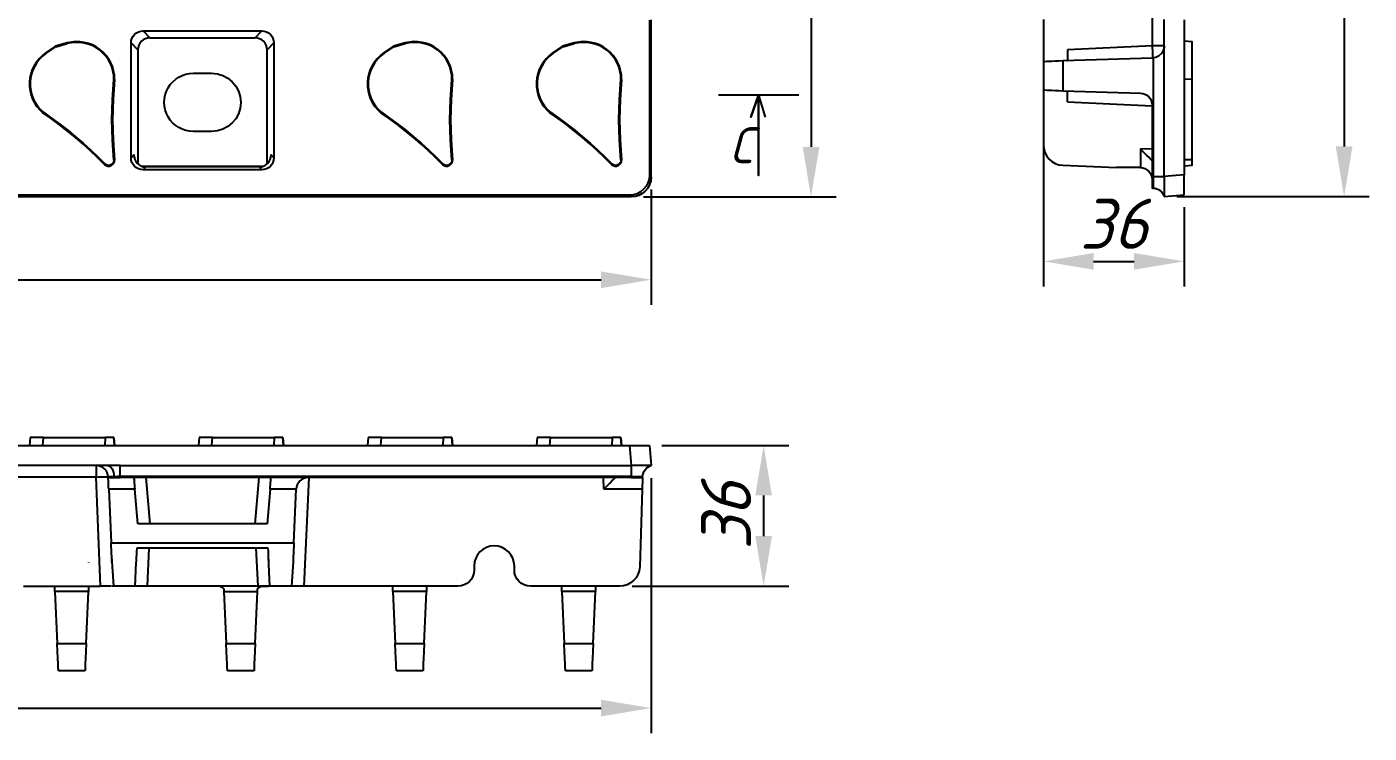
# Model space of a CAD drawing. Header units: millimetres. Extents: x 29006 to 29645, y 5570 to 5801.
# Drawn here: x 29408.4 to 29475.4, y 5588.3 to 5623.6 of the extents above; entities that cross this region are included whole.
import ezdxf

# ---------------------------------------------------------------- set-up
doc = ezdxf.new("R2010")
doc.units = ezdxf.units.MM
doc.styles.add('GOST-2.304_Type-B_italic', font='')
doc.styles.get('GOST-2.304_Type-B_italic').set_extended_font_data('GOST Common', italic=True)
doc.dimstyles.new('ISO-25', dxfattribs={"dimtxt": 2.5, "dimasz": 2.5, "dimexe": 1.25, "dimexo": 0.625, "dimtad": 1, "dimtoh": 1, "dimtxsty": 'GOST-2.304_Type-B_italic', "dimcen": 2.5, "dimadec": 0, "dimazin": 0, "dimtfac": 1, "dimtmove": 0, "dimatfit": 3, "dimfxl": 1, "dimarcsym": 0})

# ---------------------------------------------------------------- blocks, each defined once
blk = doc.blocks.new('*D4')
at = {"color": 0, "lineweight": -2, "transparency": 16777216}
for p, q in [((29339.545, 5615.442), (29339.545, 5609.696)), ((29439.552, 5615.452), (29439.552, 5609.696)), ((29342.045, 5610.946), (29437.052, 5610.946))]:
    blk.add_line(p, q, dxfattribs=at)
at = {"color": 0, "transparency": 16777216}
for points in [[(29342.045, 5611.362), (29342.045, 5610.529), (29339.545, 5610.946)], [(29437.052, 5611.362), (29437.052, 5610.529), (29439.552, 5610.946)]]:
    blk.add_solid(points, dxfattribs=at)
at = {"layer": 'Defpoints', "color": 0, "transparency": 16777216}
for p in [(29339.545, 5616.067), (29439.552, 5616.077), (29439.552, 5610.946)]:
    blk.add_point(p, dxfattribs=at)
at = {"color": 0, "transparency": 16777216, "insert": (29389.549, 5612.821), "char_height": 2.5, "attachment_point": 5, "style": 'GOST-2.304_Type-B_italic'}
blk.add_mtext('500', dxfattribs=at)
blk = doc.blocks.new('*D5')
at = {"color": 0, "lineweight": -2, "transparency": 16777216}
for p, q in [((29339.545, 5601.042), (29339.545, 5588.323)), ((29439.552, 5601.052), (29439.552, 5588.323)), ((29342.045, 5589.573), (29437.052, 5589.573))]:
    blk.add_line(p, q, dxfattribs=at)
at = {"color": 0, "transparency": 16777216}
for points in [[(29342.045, 5589.99), (29342.045, 5589.157), (29339.545, 5589.573)], [(29437.052, 5589.99), (29437.052, 5589.157), (29439.552, 5589.573)]]:
    blk.add_solid(points, dxfattribs=at)
at = {"layer": 'Defpoints', "color": 0, "transparency": 16777216}
for p in [(29339.545, 5601.667), (29439.552, 5601.677), (29439.552, 5589.573)]:
    blk.add_point(p, dxfattribs=at)
at = {"color": 0, "transparency": 16777216, "insert": (29389.549, 5591.448), "char_height": 2.5, "attachment_point": 5, "style": 'GOST-2.304_Type-B_italic'}
blk.add_mtext('500', dxfattribs=at)
blk = doc.blocks.new('*D27')
at = {"color": 0, "lineweight": -2, "transparency": 16777216}
for p, q in [((29459.129, 5619.781), (29459.129, 5610.613)), ((29466.153, 5614.559), (29466.153, 5610.613)), ((29461.629, 5611.863), (29463.653, 5611.863))]:
    blk.add_line(p, q, dxfattribs=at)
at = {"color": 0, "transparency": 16777216}
for points in [[(29461.629, 5612.28), (29461.629, 5611.446), (29459.129, 5611.863)], [(29463.653, 5612.28), (29463.653, 5611.446), (29466.153, 5611.863)]]:
    blk.add_solid(points, dxfattribs=at)
at = {"layer": 'Defpoints', "color": 0, "transparency": 16777216}
for p in [(29459.129, 5620.406), (29466.153, 5615.184), (29466.153, 5611.863)]:
    blk.add_point(p, dxfattribs=at)
at = {"color": 0, "transparency": 16777216, "insert": (29462.641, 5613.738), "char_height": 2.5, "attachment_point": 5, "style": 'GOST-2.304_Type-B_italic'}
blk.add_mtext('36', dxfattribs=at)
blk = doc.blocks.new('*D28')
at = {"color": 0, "lineweight": -2, "transparency": 16777216}
for p, q in [((29439.177, 5672.707), (29448.779, 5672.707)), ((29447.529, 5670.207), (29447.529, 5617.576)), ((29439.177, 5615.076), (29448.779, 5615.076))]:
    blk.add_line(p, q, dxfattribs=at)
at = {"color": 0, "transparency": 16777216}
for points in [[(29447.113, 5670.207), (29447.946, 5670.207), (29447.529, 5672.707)], [(29447.113, 5617.576), (29447.946, 5617.576), (29447.529, 5615.076)]]:
    blk.add_solid(points, dxfattribs=at)
at = {"layer": 'Defpoints', "color": 0, "transparency": 16777216}
for p in [(29438.552, 5672.707), (29438.552, 5615.076), (29447.529, 5615.076)]:
    blk.add_point(p, dxfattribs=at)
at = {"color": 0, "transparency": 16777216, "insert": (29445.654, 5643.892), "char_height": 2.5, "attachment_point": 5, "rotation": 90, "style": 'GOST-2.304_Type-B_italic'}
blk.add_mtext('287', dxfattribs=at)
blk = doc.blocks.new('*D6')
at = {"color": 0, "lineweight": -2, "transparency": 16777216}
for p, q in [((29465.778, 5672.727), (29475.38, 5672.727)), ((29474.13, 5670.227), (29474.13, 5617.596)), ((29465.778, 5615.096), (29475.38, 5615.096))]:
    blk.add_line(p, q, dxfattribs=at)
at = {"color": 0, "transparency": 16777216}
for points in [[(29473.713, 5670.227), (29474.547, 5670.227), (29474.13, 5672.727)], [(29473.713, 5617.596), (29474.547, 5617.596), (29474.13, 5615.096)]]:
    blk.add_solid(points, dxfattribs=at)
at = {"layer": 'Defpoints', "color": 0, "transparency": 16777216}
for p in [(29465.153, 5672.727), (29465.153, 5615.096), (29474.13, 5615.096)]:
    blk.add_point(p, dxfattribs=at)
at = {"color": 0, "transparency": 16777216, "insert": (29472.255, 5643.911), "char_height": 2.5, "attachment_point": 5, "rotation": 90, "style": 'GOST-2.304_Type-B_italic'}
blk.add_mtext('287', dxfattribs=at)
blk = doc.blocks.new('*D29')
at = {"color": 0, "lineweight": -2, "transparency": 16777216}
for p, q in [((29440.089, 5602.681), (29446.415, 5602.681)), ((29445.165, 5600.181), (29445.165, 5598.157)), ((29438.604, 5595.657), (29446.415, 5595.657))]:
    blk.add_line(p, q, dxfattribs=at)
at = {"color": 0, "transparency": 16777216}
for points in [[(29444.748, 5600.181), (29445.582, 5600.181), (29445.165, 5602.681)], [(29444.748, 5598.157), (29445.582, 5598.157), (29445.165, 5595.657)]]:
    blk.add_solid(points, dxfattribs=at)
at = {"layer": 'Defpoints', "color": 0, "transparency": 16777216}
for p in [(29439.464, 5602.681), (29437.979, 5595.657), (29445.165, 5595.657)]:
    blk.add_point(p, dxfattribs=at)
at = {"color": 0, "transparency": 16777216, "insert": (29443.29, 5599.169), "char_height": 2.5, "attachment_point": 5, "rotation": 90, "style": 'GOST-2.304_Type-B_italic'}
blk.add_mtext('36', dxfattribs=at)

msp = doc.modelspace()

# ---------------------------------------------------------------- linework, layer by layer
at = {"color": 0}
for p, q in [((29464.572, 5622.008), (29460.089, 5621.865)), ((29460.089, 5621.865), (29460.089, 5620.375)), ((29464.586, 5622.009), (29464.572, 5622.008)), ((29464.599, 5622.01), (29464.586, 5622.009)), ((29460.089, 5620.375), (29463.97, 5620.258)), ((29460.329, 5619.815), (29460.329, 5620.368)), ((29463.97, 5620.258), (29464.084, 5620.242)), ((29464.084, 5620.242), (29464.192, 5620.205)), ((29464.192, 5620.205), (29464.292, 5620.148)), ((29464.292, 5620.148), (29464.379, 5620.073)), ((29464.379, 5620.073), (29464.45, 5619.983)), ((29464.45, 5619.983), (29464.503, 5619.881)), ((29464.503, 5619.881), (29464.535, 5619.771)), ((29464.535, 5619.771), (29464.546, 5619.656)), ((29464.546, 5619.656), (29464.546, 5616.1)), ((29463.97, 5616.543), (29462.77, 5616.543)), ((29464.546, 5616.1), (29464.599, 5616.1)), ((29464.599, 5616.1), (29464.599, 5616.098)), ((29464.599, 5616.098), (29464.691, 5616.098)), ((29464.691, 5616.098), (29464.78, 5616.098)), ((29464.78, 5616.098), (29464.864, 5616.098)), ((29464.864, 5616.098), (29464.941, 5616.097)), ((29464.941, 5616.097), (29465.01, 5616.097)), ((29465.01, 5616.097), (29465.068, 5616.097)), ((29465.068, 5616.097), (29465.115, 5616.096)), ((29465.115, 5616.096), (29465.149, 5616.096)), ((29465.149, 5616.096), (29465.149, 5615.9)), ((29465.149, 5615.9), (29465.149, 5615.713)), ((29465.149, 5615.713), (29465.149, 5615.54)), ((29466.153, 5615.988), (29466.153, 5616.184)), ((29466.153, 5615.8), (29466.153, 5615.988)), ((29466.153, 5615.628), (29466.153, 5615.8)), ((29465.149, 5615.54), (29465.149, 5615.388)), ((29465.149, 5615.388), (29465.149, 5615.264)), ((29465.149, 5615.264), (29465.149, 5615.172)), ((29465.149, 5615.096), (29466.153, 5615.184)), ((29465.149, 5615.172), (29465.149, 5615.115)), ((29465.149, 5615.115), (29465.149, 5615.096)), ((29466.153, 5615.476), (29466.153, 5615.628)), ((29466.153, 5615.352), (29466.153, 5615.476)), ((29466.153, 5615.26), (29466.153, 5615.352)), ((29466.153, 5615.203), (29466.153, 5615.26)), ((29466.153, 5615.184), (29466.153, 5615.203)), ((29408.563, 5603.082), (29408.528, 5602.681)), ((29408.566, 5603.082), (29408.563, 5603.082)), ((29408.626, 5603.082), (29408.566, 5603.082)), ((29408.759, 5603.082), (29408.626, 5603.082)), ((29408.961, 5603.082), (29408.759, 5603.082)), ((29409.222, 5603.082), (29408.961, 5603.082)), ((29409.201, 5602.681), (29409.222, 5603.082)), ((29409.222, 5603.082), (29409.635, 5603.082)), ((29409.635, 5603.082), (29410.041, 5603.082)), ((29410.041, 5603.082), (29410.439, 5603.082)), ((29410.439, 5603.082), (29410.83, 5603.082)), ((29410.83, 5603.082), (29411.212, 5603.082)), ((29411.212, 5603.082), (29411.586, 5603.082)), ((29411.586, 5603.082), (29411.951, 5603.082)), ((29411.951, 5603.082), (29412.309, 5603.082)), ((29412.309, 5603.082), (29412.284, 5602.681)), ((29412.372, 5603.082), (29412.309, 5603.082)), ((29412.444, 5603.082), (29412.372, 5603.082)), ((29412.519, 5603.082), (29412.444, 5603.082)), ((29412.59, 5603.082), (29412.519, 5603.082)), ((29412.653, 5603.082), (29412.59, 5603.082)), ((29412.702, 5603.082), (29412.653, 5603.082)), ((29412.733, 5603.082), (29412.702, 5603.082)), ((29412.744, 5603.082), (29412.733, 5603.082)), ((29412.744, 5603.082), (29412.779, 5602.683)), ((29412.779, 5602.681), (29412.744, 5603.082)), ((29416.997, 5603.082), (29416.962, 5602.681)), ((29417, 5603.082), (29416.997, 5603.082)), ((29417.059, 5603.082), (29417, 5603.082)), ((29417.193, 5603.082), (29417.059, 5603.082)), ((29417.394, 5603.082), (29417.193, 5603.082)), ((29417.656, 5603.082), (29417.394, 5603.082)), ((29417.635, 5602.681), (29417.656, 5603.082)), ((29417.656, 5603.082), (29418.069, 5603.082)), ((29418.069, 5603.082), (29418.475, 5603.082)), ((29418.475, 5603.082), (29418.873, 5603.082)), ((29418.873, 5603.082), (29419.263, 5603.082)), ((29419.263, 5603.082), (29419.646, 5603.082)), ((29419.646, 5603.082), (29420.02, 5603.082)), ((29420.02, 5603.082), (29420.385, 5603.082)), ((29420.385, 5603.082), (29420.742, 5603.082)), ((29420.742, 5603.082), (29420.718, 5602.681)), ((29420.806, 5603.082), (29420.742, 5603.082)), ((29420.878, 5603.082), (29420.806, 5603.082)), ((29420.953, 5603.082), (29420.878, 5603.082)), ((29421.024, 5603.082), (29420.953, 5603.082)), ((29421.087, 5603.082), (29421.024, 5603.082)), ((29421.136, 5603.082), (29421.087, 5603.082)), ((29421.167, 5603.082), (29421.136, 5603.082)), ((29421.178, 5603.082), (29421.167, 5603.082)), ((29421.178, 5603.082), (29421.213, 5602.683)), ((29421.213, 5602.681), (29421.178, 5603.082)), ((29425.43, 5603.082), (29425.395, 5602.681)), ((29425.434, 5603.082), (29425.43, 5603.082)), ((29425.493, 5603.082), (29425.434, 5603.082)), ((29425.627, 5603.082), (29425.493, 5603.082)), ((29425.828, 5603.082), (29425.627, 5603.082)), ((29426.09, 5603.082), (29425.828, 5603.082)), ((29426.069, 5602.681), (29426.09, 5603.082)), ((29426.09, 5603.082), (29426.503, 5603.082)), ((29426.503, 5603.082), (29426.909, 5603.082)), ((29426.909, 5603.082), (29427.307, 5603.082)), ((29427.307, 5603.082), (29427.697, 5603.082)), ((29427.697, 5603.082), (29428.08, 5603.082)), ((29428.08, 5603.082), (29428.454, 5603.082)), ((29428.454, 5603.082), (29428.819, 5603.082)), ((29428.819, 5603.082), (29429.176, 5603.082)), ((29429.176, 5603.082), (29429.152, 5602.681)), ((29429.24, 5603.082), (29429.176, 5603.082)), ((29429.312, 5603.082), (29429.24, 5603.082)), ((29429.386, 5603.082), (29429.312, 5603.082)), ((29429.458, 5603.082), (29429.386, 5603.082)), ((29429.521, 5603.082), (29429.458, 5603.082)), ((29429.569, 5603.082), (29429.521, 5603.082)), ((29429.601, 5603.082), (29429.569, 5603.082)), ((29429.612, 5603.082), (29429.601, 5603.082)), ((29429.612, 5603.082), (29429.647, 5602.683)), ((29429.647, 5602.681), (29429.612, 5603.082)), ((29433.864, 5603.082), (29433.829, 5602.681)), ((29433.867, 5603.082), (29433.864, 5603.082)), ((29433.927, 5603.082), (29433.867, 5603.082)), ((29434.06, 5603.082), (29433.927, 5603.082)), ((29434.262, 5603.082), (29434.06, 5603.082)), ((29434.524, 5603.082), (29434.262, 5603.082)), ((29434.502, 5602.681), (29434.524, 5603.082)), ((29434.524, 5603.082), (29434.937, 5603.082)), ((29434.937, 5603.082), (29435.343, 5603.082)), ((29435.343, 5603.082), (29435.741, 5603.082)), ((29435.741, 5603.082), (29436.131, 5603.082)), ((29436.131, 5603.082), (29436.513, 5603.082)), ((29436.513, 5603.082), (29436.888, 5603.082)), ((29436.888, 5603.082), (29437.253, 5603.082)), ((29437.253, 5603.082), (29437.61, 5603.082)), ((29437.61, 5603.082), (29437.586, 5602.681)), ((29437.673, 5603.082), (29437.61, 5603.082)), ((29437.745, 5603.082), (29437.673, 5603.082)), ((29437.82, 5603.082), (29437.745, 5603.082)), ((29437.892, 5603.082), (29437.82, 5603.082)), ((29437.954, 5603.082), (29437.892, 5603.082)), ((29438.003, 5603.082), (29437.954, 5603.082)), ((29438.034, 5603.082), (29438.003, 5603.082)), ((29438.045, 5603.082), (29438.034, 5603.082)), ((29438.045, 5603.082), (29438.08, 5602.683)), ((29438.08, 5602.681), (29438.045, 5603.082)), ((29340.64, 5602.681), (29438.464, 5602.681)), ((29438.464, 5602.681), (29438.66, 5602.681)), ((29438.464, 5602.681), (29438.552, 5601.677)), ((29438.66, 5602.681), (29438.847, 5602.681)), ((29438.847, 5602.681), (29439.02, 5602.681)), ((29439.02, 5602.681), (29439.172, 5602.681)), ((29439.172, 5602.681), (29439.296, 5602.681)), ((29439.296, 5602.681), (29439.388, 5602.681)), ((29439.388, 5602.681), (29439.445, 5602.681)), ((29439.445, 5602.681), (29439.464, 5602.681)), ((29439.464, 5602.681), (29439.552, 5601.677)), ((29412.435, 5601.677), (29366.668, 5601.677)), ((29411.972, 5601.666), (29411.857, 5601.677)), ((29411.857, 5601.677), (29411.857, 5601.666)), ((29411.857, 5601.666), (29411.857, 5601.633)), ((29411.857, 5601.633), (29411.857, 5601.581)), ((29412.082, 5601.633), (29411.972, 5601.666)), ((29412.184, 5601.581), (29412.082, 5601.633)), ((29413.06, 5601.677), (29412.435, 5601.677)), ((29412.435, 5601.677), (29412.494, 5601.666)), ((29412.494, 5601.666), (29412.551, 5601.634)), ((29412.551, 5601.634), (29412.603, 5601.583)), ((29413.06, 5601.643), (29413.06, 5601.677)), ((29413.06, 5601.677), (29438.548, 5601.677)), ((29413.06, 5601.596), (29413.06, 5601.643)), ((29438.552, 5601.677), (29438.548, 5601.677)), ((29438.548, 5601.677), (29438.548, 5601.643)), ((29438.548, 5601.643), (29438.548, 5601.596)), ((29438.552, 5601.643), (29438.551, 5601.596)), ((29438.747, 5601.677), (29438.552, 5601.677)), ((29438.552, 5601.677), (29438.552, 5601.643)), ((29438.935, 5601.677), (29438.747, 5601.677)), ((29439.108, 5601.677), (29438.935, 5601.677)), ((29439.26, 5601.677), (29439.108, 5601.677)), ((29439.384, 5601.677), (29439.26, 5601.677)), ((29439.476, 5601.677), (29439.384, 5601.677)), ((29439.386, 5601.596), (29439.466, 5601.643)), ((29439.466, 5601.643), (29439.552, 5601.677)), ((29439.533, 5601.677), (29439.476, 5601.677)), ((29439.552, 5601.677), (29439.533, 5601.677)), ((29411.857, 5601.101), (29367.247, 5601.101)), ((29411.857, 5601.581), (29411.857, 5601.509)), ((29411.857, 5601.509), (29411.857, 5601.423)), ((29411.857, 5601.423), (29411.857, 5601.323)), ((29411.857, 5601.323), (29411.857, 5601.214)), ((29411.857, 5601.214), (29411.857, 5601.101)), ((29411.857, 5601.101), (29411.974, 5601.105)), ((29412.082, 5595.657), (29411.857, 5601.101)), ((29411.974, 5601.105), (29412.087, 5601.108)), ((29412.087, 5601.108), (29412.191, 5601.111)), ((29412.274, 5601.509), (29412.184, 5601.581)), ((29412.191, 5601.111), (29412.282, 5601.111)), ((29412.349, 5601.423), (29412.274, 5601.509)), ((29412.282, 5601.111), (29412.357, 5601.111)), ((29412.406, 5601.323), (29412.349, 5601.423)), ((29412.357, 5601.111), (29412.413, 5601.108)), ((29412.443, 5601.214), (29412.406, 5601.323)), ((29412.413, 5601.108), (29412.447, 5601.105)), ((29412.459, 5601.101), (29412.443, 5601.214)), ((29412.447, 5601.105), (29412.459, 5601.101)), ((29412.471, 5601.105), (29412.459, 5601.101)), ((29412.459, 5601.101), (29412.462, 5601.045)), ((29412.462, 5601.045), (29412.476, 5601.073)), ((29412.464, 5600.996), (29412.462, 5601.045)), ((29412.467, 5600.926), (29412.464, 5600.996)), ((29412.509, 5601.109), (29412.471, 5601.105)), ((29412.476, 5601.073), (29412.489, 5601.074)), ((29412.489, 5601.074), (29412.531, 5601.074)), ((29412.569, 5601.111), (29412.509, 5601.109)), ((29412.531, 5601.074), (29412.59, 5601.074)), ((29412.65, 5601.111), (29412.569, 5601.111)), ((29412.59, 5601.074), (29412.665, 5601.074)), ((29412.603, 5601.583), (29412.65, 5601.513)), ((29412.65, 5601.513), (29412.689, 5601.428)), ((29412.748, 5601.11), (29412.65, 5601.111)), ((29412.665, 5601.074), (29412.753, 5601.074)), ((29412.689, 5601.428), (29412.719, 5601.329)), ((29412.719, 5601.329), (29412.738, 5601.223)), ((29412.738, 5601.223), (29412.748, 5601.11)), ((29412.924, 5601.123), (29412.748, 5601.11)), ((29412.753, 5601.074), (29412.85, 5601.074)), ((29412.85, 5601.074), (29412.954, 5601.074)), ((29413.06, 5601.127), (29412.924, 5601.123)), ((29412.954, 5601.074), (29413.062, 5601.074)), ((29413.06, 5601.538), (29413.06, 5601.596)), ((29413.06, 5601.469), (29413.06, 5601.538)), ((29413.06, 5601.392), (29413.06, 5601.469)), ((29413.06, 5601.308), (29413.06, 5601.392)), ((29413.06, 5601.219), (29413.06, 5601.308)), ((29413.06, 5601.127), (29413.06, 5601.219)), ((29413.062, 5601.074), (29413.06, 5601.127)), ((29438.548, 5601.127), (29413.06, 5601.127)), ((29438.548, 5601.074), (29413.062, 5601.074)), ((29413.739, 5601.074), (29413.74, 5601.063)), ((29413.74, 5601.063), (29413.743, 5601.031)), ((29413.743, 5601.031), (29413.747, 5600.978)), ((29413.747, 5600.978), (29413.753, 5600.907)), ((29414.339, 5601.074), (29414.541, 5598.765)), ((29419.784, 5598.765), (29419.986, 5601.074)), ((29420.572, 5600.907), (29420.578, 5600.978)), ((29420.578, 5600.978), (29420.582, 5601.031)), ((29420.582, 5601.031), (29420.585, 5601.063)), ((29420.585, 5601.063), (29420.586, 5601.074)), ((29422.115, 5600.978), (29422.025, 5600.907)), ((29422.217, 5601.031), (29422.115, 5600.978)), ((29422.327, 5601.063), (29422.217, 5601.031)), ((29422.466, 5601.074), (29422.227, 5595.657)), ((29422.441, 5601.074), (29422.327, 5601.063)), ((29437.194, 5600.498), (29437.169, 5601.074)), ((29437.593, 5600.907), (29437.665, 5600.978)), ((29437.665, 5600.978), (29437.72, 5601.031)), ((29437.72, 5601.031), (29437.755, 5601.063)), ((29437.755, 5601.063), (29437.771, 5601.074)), ((29438.548, 5601.596), (29438.548, 5601.538)), ((29438.548, 5601.538), (29438.548, 5601.469)), ((29438.548, 5601.469), (29438.548, 5601.392)), ((29438.548, 5601.392), (29438.548, 5601.308)), ((29438.548, 5601.308), (29438.548, 5601.219)), ((29438.548, 5601.219), (29438.548, 5601.127)), ((29438.55, 5601.127), (29438.548, 5601.127)), ((29438.548, 5601.127), (29438.548, 5601.074)), ((29438.548, 5601.074), (29438.66, 5601.074)), ((29438.551, 5601.538), (29438.55, 5601.469)), ((29438.55, 5601.469), (29438.55, 5601.392)), ((29438.55, 5601.392), (29438.55, 5601.308)), ((29438.55, 5601.308), (29438.55, 5601.219)), ((29438.55, 5601.219), (29438.55, 5601.127)), ((29438.55, 5601.127), (29438.612, 5601.127)), ((29438.551, 5601.596), (29438.551, 5601.538)), ((29438.612, 5601.127), (29438.798, 5601.127)), ((29438.66, 5601.074), (29438.768, 5601.074)), ((29438.768, 5601.074), (29438.868, 5601.074)), ((29438.798, 5601.127), (29438.957, 5601.126)), ((29438.868, 5601.074), (29438.955, 5601.074)), ((29438.955, 5601.074), (29439.027, 5601.074)), ((29438.957, 5601.126), (29439.069, 5601.127)), ((29439.027, 5601.074), (29439.08, 5601.074)), ((29439.069, 5601.127), (29439.123, 5601.127)), ((29439.08, 5601.074), (29439.113, 5601.074)), ((29439.113, 5601.074), (29439.124, 5601.074)), ((29439.12, 5600.978), (29439.117, 5600.907)), ((29439.122, 5601.031), (29439.12, 5600.978)), ((29439.124, 5601.063), (29439.122, 5601.031)), ((29439.123, 5601.127), (29439.126, 5601.127)), ((29439.124, 5601.074), (29439.126, 5601.127)), ((29439.124, 5601.074), (29439.124, 5601.063)), ((29439.126, 5601.127), (29439.137, 5601.219)), ((29439.126, 5601.127), (29439.137, 5601.219)), ((29439.137, 5601.219), (29439.162, 5601.308)), ((29439.137, 5601.219), (29439.162, 5601.308)), ((29439.162, 5601.308), (29439.201, 5601.392)), ((29439.162, 5601.308), (29439.201, 5601.392)), ((29439.201, 5601.392), (29439.252, 5601.469)), ((29439.201, 5601.392), (29439.252, 5601.469)), ((29439.252, 5601.469), (29439.314, 5601.538)), ((29439.252, 5601.469), (29439.314, 5601.538)), ((29439.314, 5601.538), (29439.386, 5601.596)), ((29439.314, 5601.538), (29439.334, 5601.556)), ((29412.471, 5600.837), (29412.467, 5600.926)), ((29412.475, 5600.733), (29412.471, 5600.837)), ((29412.48, 5600.619), (29412.475, 5600.733)), ((29412.485, 5600.498), (29412.48, 5600.619)), ((29412.485, 5600.498), (29412.602, 5597.818)), ((29413.789, 5600.498), (29412.485, 5600.498)), ((29413.753, 5600.907), (29413.761, 5600.82)), ((29413.761, 5600.82), (29413.77, 5600.721)), ((29413.77, 5600.721), (29413.779, 5600.612)), ((29413.779, 5600.612), (29413.789, 5600.498)), ((29413.941, 5598.765), (29413.789, 5600.498)), ((29420.536, 5600.498), (29420.384, 5598.765)), ((29420.536, 5600.498), (29420.546, 5600.612)), ((29421.84, 5600.498), (29420.536, 5600.498)), ((29420.546, 5600.612), (29420.555, 5600.721)), ((29420.555, 5600.721), (29420.564, 5600.82)), ((29420.564, 5600.82), (29420.572, 5600.907)), ((29421.722, 5597.818), (29421.84, 5600.498)), ((29421.855, 5600.612), (29421.84, 5600.498)), ((29421.893, 5600.721), (29421.855, 5600.612)), ((29421.95, 5600.82), (29421.893, 5600.721)), ((29422.025, 5600.907), (29421.95, 5600.82)), ((29437.194, 5600.498), (29437.304, 5600.612)), ((29439.099, 5600.498), (29437.194, 5600.498)), ((29437.304, 5600.612), (29437.409, 5600.721)), ((29437.409, 5600.721), (29437.507, 5600.82)), ((29437.507, 5600.82), (29437.593, 5600.907)), ((29439.099, 5600.498), (29438.982, 5596.618)), ((29439.104, 5600.612), (29439.099, 5600.498)), ((29439.109, 5600.721), (29439.104, 5600.612)), ((29439.113, 5600.82), (29439.109, 5600.721)), ((29439.117, 5600.907), (29439.113, 5600.82)), ((29420.384, 5598.765), (29413.941, 5598.765)), ((29412.611, 5597.628), (29412.602, 5597.818)), ((29412.602, 5597.818), (29421.722, 5597.818)), ((29412.618, 5597.447), (29412.611, 5597.628)), ((29421.714, 5597.628), (29421.706, 5597.447)), ((29421.722, 5597.818), (29421.714, 5597.628)), ((29412.626, 5597.281), (29412.618, 5597.447)), ((29412.632, 5597.136), (29412.626, 5597.281)), ((29412.743, 5595.657), (29412.632, 5597.136)), ((29412.641, 5596.93), (29412.637, 5597.018)), ((29413.855, 5597.002), (29413.852, 5596.922)), ((29413.86, 5597.109), (29413.855, 5597.002)), ((29413.866, 5597.241), (29413.86, 5597.109)), ((29413.873, 5597.393), (29413.866, 5597.241)), ((29413.88, 5597.56), (29413.873, 5597.393)), ((29420.445, 5597.56), (29413.88, 5597.56)), ((29414.481, 5597.56), (29414.396, 5595.657)), ((29419.948, 5595.657), (29419.843, 5597.56)), ((29420.452, 5597.393), (29420.445, 5597.56)), ((29420.459, 5597.241), (29420.452, 5597.393)), ((29420.465, 5597.109), (29420.459, 5597.241)), ((29420.519, 5595.657), (29420.465, 5597.109)), ((29420.473, 5596.922), (29420.47, 5597.002)), ((29421.688, 5597.018), (29421.684, 5596.93)), ((29421.693, 5597.136), (29421.688, 5597.018)), ((29421.699, 5597.281), (29421.693, 5597.136)), ((29421.706, 5597.447), (29421.699, 5597.281)), ((29411.483, 5596.857), (29411.482, 5596.84)), ((29412.644, 5596.857), (29412.633, 5596.857)), ((29412.644, 5596.875), (29412.641, 5596.93)), ((29412.644, 5596.857), (29412.644, 5596.875)), ((29413.803, 5595.625), (29413.849, 5596.857)), ((29413.861, 5596.857), (29413.849, 5596.857)), ((29413.852, 5596.922), (29413.85, 5596.874)), ((29420.476, 5596.857), (29420.464, 5596.857)), ((29420.475, 5596.874), (29420.473, 5596.922)), ((29420.476, 5596.857), (29420.475, 5596.874)), ((29421.681, 5596.875), (29421.61, 5595.657)), ((29421.684, 5596.93), (29421.681, 5596.875)), ((29421.692, 5596.857), (29421.681, 5596.857)), ((29430.701, 5596.304), (29430.655, 5596.153)), ((29430.717, 5596.461), (29430.701, 5596.304)), ((29430.717, 5596.662), (29430.717, 5596.461)), ((29432.725, 5596.461), (29432.725, 5596.662)), ((29432.74, 5596.304), (29432.725, 5596.461)), ((29432.786, 5596.153), (29432.74, 5596.304)), ((29438.955, 5596.428), (29438.893, 5596.247)), ((29438.982, 5596.618), (29438.955, 5596.428)), ((29408.227, 5595.657), (29412.043, 5595.657)), ((29409.79, 5595.64), (29409.789, 5595.657)), ((29409.793, 5595.588), (29409.79, 5595.64)), ((29411.482, 5595.64), (29411.48, 5595.588)), ((29412.16, 5595.657), (29412.043, 5595.657)), ((29412.273, 5595.657), (29412.16, 5595.657)), ((29412.377, 5595.657), (29412.273, 5595.657)), ((29412.468, 5595.657), (29412.377, 5595.657)), ((29412.543, 5595.657), (29412.468, 5595.657)), ((29412.599, 5595.657), (29412.543, 5595.657)), ((29413.849, 5595.657), (29412.644, 5595.657)), ((29413.895, 5595.657), (29413.861, 5595.657)), ((29413.951, 5595.657), (29413.895, 5595.657)), ((29414.025, 5595.657), (29413.951, 5595.657)), ((29414.117, 5595.657), (29414.025, 5595.657)), ((29414.22, 5595.657), (29414.117, 5595.657)), ((29414.333, 5595.657), (29414.22, 5595.657)), ((29414.451, 5595.657), (29414.333, 5595.657)), ((29419.874, 5595.657), (29414.451, 5595.657)), ((29418.059, 5595.641), (29418.17, 5595.598)), ((29418.17, 5595.598), (29418.223, 5595.522)), ((29419.991, 5595.657), (29419.874, 5595.657)), ((29419.939, 5595.566), (29420.025, 5595.626)), ((29420.104, 5595.657), (29419.991, 5595.657)), ((29420.025, 5595.626), (29420.155, 5595.651)), ((29420.208, 5595.657), (29420.104, 5595.657)), ((29420.155, 5595.651), (29420.325, 5595.657)), ((29420.299, 5595.657), (29420.208, 5595.657)), ((29420.374, 5595.657), (29420.299, 5595.657)), ((29420.325, 5595.657), (29420.435, 5595.657)), ((29420.43, 5595.657), (29420.374, 5595.657)), ((29420.464, 5595.657), (29420.43, 5595.657)), ((29421.681, 5595.657), (29420.476, 5595.657)), ((29421.726, 5595.657), (29421.692, 5595.657)), ((29421.782, 5595.657), (29421.726, 5595.657)), ((29421.857, 5595.657), (29421.782, 5595.657)), ((29421.948, 5595.657), (29421.857, 5595.657)), ((29422.052, 5595.657), (29421.948, 5595.657)), ((29422.165, 5595.657), (29422.052, 5595.657)), ((29422.282, 5595.657), (29422.165, 5595.657)), ((29429.913, 5595.657), (29422.282, 5595.657)), ((29426.658, 5595.64), (29426.657, 5595.657)), ((29426.66, 5595.588), (29426.658, 5595.64)), ((29428.35, 5595.64), (29428.348, 5595.588)), ((29428.351, 5595.657), (29428.35, 5595.64)), ((29430.07, 5595.673), (29429.913, 5595.657)), ((29430.221, 5595.719), (29430.07, 5595.673)), ((29430.36, 5595.793), (29430.221, 5595.719)), ((29430.482, 5595.893), (29430.36, 5595.793)), ((29430.581, 5596.014), (29430.482, 5595.893)), ((29430.655, 5596.153), (29430.581, 5596.014)), ((29432.86, 5596.014), (29432.786, 5596.153)), ((29432.96, 5595.893), (29432.86, 5596.014)), ((29433.082, 5595.793), (29432.96, 5595.893)), ((29433.221, 5595.719), (29433.082, 5595.793)), ((29433.371, 5595.673), (29433.221, 5595.719)), ((29433.528, 5595.657), (29433.371, 5595.673)), ((29437.979, 5595.657), (29433.528, 5595.657)), ((29435.091, 5595.64), (29435.091, 5595.657)), ((29435.094, 5595.588), (29435.091, 5595.64)), ((29436.783, 5595.64), (29436.781, 5595.588)), ((29436.784, 5595.657), (29436.783, 5595.64)), ((29438.169, 5595.675), (29437.979, 5595.657)), ((29438.353, 5595.73), (29438.169, 5595.675)), ((29438.523, 5595.818), (29438.353, 5595.73)), ((29438.673, 5595.936), (29438.523, 5595.818)), ((29438.798, 5596.081), (29438.673, 5595.936)), ((29438.893, 5596.247), (29438.798, 5596.081)), ((29409.796, 5595.502), (29409.793, 5595.588)), ((29409.801, 5595.388), (29409.796, 5595.502)), ((29409.801, 5595.388), (29409.915, 5592.791)), ((29411.471, 5595.388), (29409.801, 5595.388)), ((29411.358, 5592.791), (29411.471, 5595.388)), ((29411.476, 5595.502), (29411.471, 5595.388)), ((29411.48, 5595.588), (29411.476, 5595.502)), ((29418.223, 5595.522), (29418.232, 5595.468)), ((29418.232, 5595.468), (29418.233, 5595.442)), ((29418.233, 5595.442), (29418.234, 5595.415)), ((29418.234, 5595.415), (29418.235, 5595.388)), ((29418.235, 5595.388), (29418.349, 5592.791)), ((29418.235, 5595.388), (29419.905, 5595.388)), ((29419.792, 5592.791), (29419.905, 5595.388)), ((29419.905, 5595.388), (29419.906, 5595.415)), ((29419.906, 5595.415), (29419.907, 5595.442)), ((29419.907, 5595.442), (29419.908, 5595.468)), ((29419.908, 5595.468), (29419.939, 5595.566)), ((29426.664, 5595.502), (29426.66, 5595.588)), ((29426.669, 5595.388), (29426.664, 5595.502)), ((29426.669, 5595.388), (29426.782, 5592.791)), ((29428.339, 5595.388), (29426.669, 5595.388)), ((29428.225, 5592.791), (29428.339, 5595.388)), ((29428.344, 5595.502), (29428.339, 5595.388)), ((29428.348, 5595.588), (29428.344, 5595.502)), ((29435.097, 5595.502), (29435.094, 5595.588)), ((29435.103, 5595.388), (29435.097, 5595.502)), ((29435.103, 5595.388), (29435.216, 5592.791)), ((29436.772, 5595.388), (29435.103, 5595.388)), ((29436.659, 5592.791), (29436.772, 5595.388)), ((29436.777, 5595.502), (29436.772, 5595.388)), ((29436.781, 5595.588), (29436.777, 5595.502)), ((29409.932, 5592.392), (29409.915, 5592.791)), ((29409.915, 5592.791), (29411.358, 5592.791)), ((29409.947, 5592.057), (29409.932, 5592.392)), ((29411.34, 5592.392), (29411.326, 5592.057)), ((29411.358, 5592.791), (29411.34, 5592.392)), ((29418.366, 5592.392), (29418.349, 5592.791)), ((29418.349, 5592.791), (29419.792, 5592.791)), ((29418.38, 5592.057), (29418.366, 5592.392)), ((29419.774, 5592.392), (29419.76, 5592.057)), ((29419.792, 5592.791), (29419.774, 5592.392)), ((29426.8, 5592.392), (29426.782, 5592.791)), ((29426.782, 5592.791), (29428.225, 5592.791)), ((29426.814, 5592.057), (29426.8, 5592.392)), ((29428.208, 5592.392), (29428.193, 5592.057)), ((29428.225, 5592.791), (29428.208, 5592.392)), ((29435.233, 5592.392), (29435.216, 5592.791)), ((29435.216, 5592.791), (29436.659, 5592.791)), ((29435.248, 5592.057), (29435.233, 5592.392)), ((29436.642, 5592.392), (29436.627, 5592.057)), ((29436.659, 5592.791), (29436.642, 5592.392)), ((29409.958, 5591.79), (29409.947, 5592.057)), ((29409.967, 5591.597), (29409.958, 5591.79)), ((29409.972, 5591.48), (29409.967, 5591.597)), ((29411.306, 5591.597), (29411.301, 5591.48)), ((29411.314, 5591.79), (29411.306, 5591.597)), ((29411.326, 5592.057), (29411.314, 5591.79)), ((29418.392, 5591.79), (29418.38, 5592.057)), ((29418.401, 5591.597), (29418.392, 5591.79)), ((29418.406, 5591.48), (29418.401, 5591.597)), ((29419.74, 5591.597), (29419.735, 5591.48)), ((29419.748, 5591.79), (29419.74, 5591.597)), ((29419.76, 5592.057), (29419.748, 5591.79)), ((29426.826, 5591.79), (29426.814, 5592.057)), ((29426.834, 5591.597), (29426.826, 5591.79)), ((29426.839, 5591.48), (29426.834, 5591.597)), ((29428.173, 5591.597), (29428.168, 5591.48)), ((29428.182, 5591.79), (29428.173, 5591.597)), ((29428.193, 5592.057), (29428.182, 5591.79)), ((29435.26, 5591.79), (29435.248, 5592.057)), ((29435.268, 5591.597), (29435.26, 5591.79)), ((29435.273, 5591.48), (29435.268, 5591.597)), ((29436.607, 5591.597), (29436.602, 5591.48)), ((29436.615, 5591.79), (29436.607, 5591.597)), ((29436.627, 5592.057), (29436.615, 5591.79)), ((29409.974, 5591.44), (29409.972, 5591.48)), ((29411.299, 5591.44), (29409.974, 5591.44)), ((29411.301, 5591.48), (29411.299, 5591.44)), ((29418.407, 5591.44), (29418.406, 5591.48)), ((29419.733, 5591.44), (29418.407, 5591.44)), ((29419.735, 5591.48), (29419.733, 5591.44)), ((29426.841, 5591.44), (29426.839, 5591.48)), ((29428.167, 5591.44), (29426.841, 5591.44)), ((29428.168, 5591.48), (29428.167, 5591.44)), ((29435.275, 5591.44), (29435.273, 5591.48)), ((29436.6, 5591.44), (29435.275, 5591.44)), ((29436.602, 5591.48), (29436.6, 5591.44))]:
    msp.add_line(p, q, dxfattribs=at)
for points in [[(29464.572, 5622.008), (29464.577, 5622.02), (29464.581, 5622.054), (29464.583, 5622.11), (29464.583, 5622.185), (29464.583, 5622.276), (29464.581, 5622.38), (29464.577, 5622.493), (29464.572, 5622.61), (29464.572, 5665.212), (29464.686, 5665.212), (29464.795, 5665.212), (29464.894, 5665.212), (29464.981, 5665.212), (29465.052, 5665.212), (29465.105, 5665.212), (29465.138, 5665.212), (29465.149, 5665.212), (29465.149, 5663.888), (29465.65, 5663.895), (29466.153, 5663.902), (29466.153, 5671.638)], [(29439.464, 5623.901), (29439.464, 5616.165), (29439.445, 5615.969), (29439.388, 5615.781), (29439.296, 5615.608), (29439.172, 5615.457), (29439.02, 5615.333), (29438.847, 5615.24), (29438.66, 5615.183), (29438.464, 5615.164), (29340.64, 5615.164)], [(29439.464, 5616.165), (29439.552, 5616.077), (29439.552, 5616.081), (29439.552, 5622.59), (29439.552, 5623.915)], [(29459.129, 5623.937), (29459.129, 5622.425)], [(29465.149, 5622.61), (29465.149, 5623.934)], [(29466.153, 5623.92), (29466.153, 5616.184), (29465.149, 5616.096), (29465.149, 5616.1)], [(29414.198, 5623.36), (29414.541, 5623.017), (29414.423, 5623.005), (29414.311, 5622.971), (29414.207, 5622.916), (29414.116, 5622.841), (29414.042, 5622.751), (29413.986, 5622.647), (29413.952, 5622.534), (29413.941, 5622.417), (29413.598, 5622.759)], [(29414.541, 5623.017), (29419.784, 5623.017), (29420.127, 5623.36)], [(29409.84, 5622.574), (29409.825, 5622.607), (29409.331, 5622.261), (29409.352, 5622.232), (29409.84, 5622.574), (29410.416, 5622.728), (29410.407, 5622.762), (29409.825, 5622.607)], [(29413.941, 5622.417), (29413.941, 5616.723)], [(29420.727, 5622.759), (29420.384, 5622.417), (29420.372, 5622.534), (29420.338, 5622.647), (29420.283, 5622.751), (29420.208, 5622.841), (29420.118, 5622.916), (29420.014, 5622.971), (29419.901, 5623.005), (29419.784, 5623.017)], [(29420.384, 5616.723), (29420.384, 5622.417)], [(29426.708, 5622.574), (29426.692, 5622.607), (29426.199, 5622.261), (29426.219, 5622.232), (29426.708, 5622.574), (29427.284, 5622.728), (29427.274, 5622.762), (29426.692, 5622.607)], [(29435.141, 5622.574), (29435.126, 5622.607), (29434.633, 5622.261), (29434.653, 5622.232), (29435.141, 5622.574), (29435.717, 5622.728), (29435.708, 5622.762), (29435.126, 5622.607)], [(29459.129, 5622.425), (29459.129, 5620.406), (29459.129, 5620.371), (29459.129, 5620.316), (29459.129, 5620.241), (29459.129, 5620.15), (29459.129, 5620.046), (29459.129, 5619.933), (29459.129, 5619.815), (29459.129, 5617.663), (29459.148, 5617.473), (29459.201, 5617.289), (29459.29, 5617.119), (29459.408, 5616.969), (29459.553, 5616.844), (29459.719, 5616.749), (29459.9, 5616.687), (29460.089, 5616.66), (29462.77, 5616.543)], [(29464.572, 5622.61), (29460.329, 5622.425)], [(29460.329, 5622.425), (29460.329, 5622.307), (29460.329, 5622.194), (29460.329, 5622.09), (29460.329, 5621.999), (29460.329, 5621.924), (29460.329, 5621.868), (29460.329, 5621.874), (29460.329, 5621.863)], [(29465.149, 5622.61), (29465.138, 5622.61), (29465.105, 5622.61), (29465.052, 5622.61), (29464.981, 5622.61), (29464.894, 5622.61), (29464.795, 5622.61), (29464.686, 5622.61), (29464.572, 5622.61)], [(29466.153, 5620.961), (29466.554, 5620.963), (29466.554, 5621.337), (29466.554, 5621.695), (29466.554, 5622.023), (29466.554, 5622.307), (29466.554, 5622.536), (29466.554, 5622.699), (29466.554, 5622.791), (29466.554, 5622.811), (29466.153, 5622.846)], [(29460.089, 5621.865), (29459.9, 5621.856), (29459.719, 5621.849), (29459.553, 5621.841), (29459.408, 5621.835), (29459.29, 5621.83), (29459.201, 5621.826), (29459.148, 5621.823), (29459.129, 5621.823), (29459.129, 5620.417), (29459.148, 5620.416), (29459.201, 5620.414), (29459.29, 5620.41), (29459.408, 5620.405), (29459.553, 5620.399), (29459.719, 5620.391), (29459.9, 5620.383), (29460.089, 5620.375)], [(29412.744, 5616.915), (29412.7, 5617.418), (29412.669, 5617.921), (29412.65, 5618.425), (29412.644, 5618.929), (29412.65, 5619.434), (29412.669, 5619.938), (29412.7, 5620.441), (29412.744, 5620.944), (29412.779, 5620.942), (29412.735, 5620.44), (29412.704, 5619.937), (29412.685, 5619.433), (29412.679, 5618.929), (29412.685, 5618.426), (29412.704, 5617.922), (29412.735, 5617.419), (29412.779, 5616.917), (29412.744, 5616.915), (29412.733, 5616.841), (29412.702, 5616.773), (29412.653, 5616.717), (29412.59, 5616.676), (29412.519, 5616.654), (29412.444, 5616.653), (29412.372, 5616.673), (29412.309, 5616.712), (29412.284, 5616.686), (29411.928, 5617.043), (29411.563, 5617.39), (29411.189, 5617.728), (29410.807, 5618.057), (29410.417, 5618.376), (29410.019, 5618.685), (29409.614, 5618.984), (29409.201, 5619.274), (29409.222, 5619.302), (29409.635, 5619.012), (29410.041, 5618.713), (29410.439, 5618.403), (29410.83, 5618.084), (29411.212, 5617.755), (29411.586, 5617.416), (29411.952, 5617.069), (29412.309, 5616.712)], [(29429.612, 5616.915), (29429.568, 5617.418), (29429.536, 5617.921), (29429.517, 5618.425), (29429.511, 5618.929), (29429.517, 5619.434), (29429.536, 5619.938), (29429.568, 5620.441), (29429.612, 5620.944), (29429.647, 5620.942), (29429.603, 5620.44), (29429.572, 5619.937), (29429.552, 5619.433), (29429.546, 5618.929), (29429.552, 5618.426), (29429.572, 5617.922), (29429.603, 5617.419), (29429.647, 5616.917), (29429.612, 5616.915), (29429.601, 5616.841), (29429.569, 5616.773), (29429.521, 5616.717), (29429.458, 5616.676), (29429.386, 5616.654), (29429.312, 5616.653), (29429.24, 5616.673), (29429.176, 5616.712), (29429.152, 5616.686), (29428.796, 5617.043), (29428.43, 5617.39), (29428.057, 5617.728), (29427.675, 5618.057), (29427.285, 5618.376), (29426.887, 5618.685), (29426.481, 5618.984), (29426.069, 5619.274), (29426.09, 5619.302), (29426.503, 5619.012), (29426.909, 5618.713), (29427.307, 5618.403), (29427.697, 5618.084), (29428.08, 5617.755), (29428.454, 5617.416), (29428.819, 5617.069), (29429.176, 5616.712)], [(29438.045, 5616.915), (29438.001, 5617.418), (29437.97, 5617.921), (29437.951, 5618.425), (29437.945, 5618.929), (29437.951, 5619.434), (29437.97, 5619.938), (29438.001, 5620.441), (29438.045, 5620.944), (29438.08, 5620.942), (29438.037, 5620.44), (29438.005, 5619.937), (29437.987, 5619.433), (29437.98, 5618.929), (29437.987, 5618.426), (29438.005, 5617.922), (29438.037, 5617.419), (29438.08, 5616.917), (29438.045, 5616.915), (29438.034, 5616.841), (29438.003, 5616.773), (29437.954, 5616.717), (29437.892, 5616.676), (29437.82, 5616.654), (29437.745, 5616.653), (29437.673, 5616.673), (29437.61, 5616.712), (29437.586, 5616.686), (29437.229, 5617.043), (29436.864, 5617.39), (29436.49, 5617.728), (29436.109, 5618.057), (29435.718, 5618.376), (29435.321, 5618.685), (29434.915, 5618.984), (29434.502, 5619.274), (29434.524, 5619.302), (29434.937, 5619.012), (29435.343, 5618.713), (29435.741, 5618.403), (29436.131, 5618.084), (29436.513, 5617.755), (29436.888, 5617.416), (29437.253, 5617.069), (29437.61, 5616.712)], [(29466.153, 5616.635), (29466.554, 5616.67), (29466.554, 5616.673), (29466.554, 5616.695), (29466.554, 5616.736), (29466.554, 5616.792), (29466.554, 5616.861), (29466.554, 5616.935), (29466.554, 5617.437), (29466.554, 5617.94), (29466.554, 5618.444), (29466.554, 5618.949), (29466.554, 5619.453), (29466.554, 5619.957), (29466.554, 5620.461), (29466.554, 5620.963)], [(29460.329, 5619.815), (29464.546, 5619.631)], [(29413.598, 5617.032), (29413.739, 5617.173), (29413.75, 5617.055), (29413.784, 5616.942), (29413.84, 5616.839), (29413.914, 5616.748), (29414.005, 5616.673), (29414.109, 5616.618), (29414.222, 5616.584), (29414.339, 5616.573), (29414.198, 5616.432)], [(29420.127, 5616.432), (29419.986, 5616.573), (29420.103, 5616.584), (29420.216, 5616.618), (29420.32, 5616.673), (29420.411, 5616.748), (29420.485, 5616.839), (29420.54, 5616.942), (29420.575, 5617.055), (29420.586, 5617.173), (29420.727, 5617.032)], [(29464.546, 5617.479), (29463.97, 5617.453)], [(29464.546, 5616.877), (29464.535, 5616.892), (29464.503, 5616.928), (29464.45, 5616.983), (29464.379, 5617.055), (29464.292, 5617.141), (29464.192, 5617.238), (29464.084, 5617.344), (29463.97, 5617.453), (29463.97, 5616.543), (29464.084, 5616.527), (29464.192, 5616.49), (29464.292, 5616.433), (29464.379, 5616.358), (29464.45, 5616.268), (29464.503, 5616.166), (29464.535, 5616.056), (29464.546, 5615.941)], [(29412.284, 5616.686), (29412.357, 5616.641), (29412.439, 5616.618), (29412.524, 5616.619), (29412.605, 5616.644), (29412.677, 5616.69), (29412.732, 5616.755), (29412.767, 5616.833), (29412.779, 5616.917)], [(29420.165, 5616.599), (29414.16, 5616.599)], [(29419.986, 5616.573), (29414.339, 5616.573)], [(29429.152, 5616.686), (29429.224, 5616.641), (29429.306, 5616.618), (29429.391, 5616.619), (29429.473, 5616.644), (29429.544, 5616.69), (29429.6, 5616.755), (29429.635, 5616.833), (29429.647, 5616.917)], [(29437.586, 5616.686), (29437.658, 5616.641), (29437.74, 5616.618), (29437.825, 5616.619), (29437.907, 5616.644), (29437.978, 5616.69), (29438.033, 5616.755), (29438.068, 5616.833), (29438.08, 5616.917)], [(29466.554, 5616.935), (29466.153, 5616.936)], [(29439.552, 5616.077), (29439.533, 5615.881), (29439.476, 5615.693), (29439.384, 5615.52), (29439.26, 5615.369), (29439.108, 5615.245), (29438.935, 5615.153), (29438.747, 5615.096), (29438.552, 5615.076), (29438.464, 5615.164)], [(29464.546, 5616.1), (29464.546, 5615.987), (29464.546, 5615.879), (29464.546, 5615.78), (29464.546, 5615.692), (29464.546, 5615.621), (29464.546, 5615.568), (29464.546, 5615.535), (29464.546, 5615.524), (29464.599, 5615.521), (29464.691, 5615.51), (29464.78, 5615.485), (29464.864, 5615.447), (29464.941, 5615.396), (29465.01, 5615.334), (29465.039, 5615.301)], [(29464.599, 5616.098), (29464.599, 5616.036), (29464.598, 5615.849), (29464.598, 5615.691), (29464.598, 5615.578), (29464.599, 5615.525), (29464.599, 5615.521), (29464.691, 5615.51), (29464.78, 5615.485), (29464.864, 5615.447), (29464.941, 5615.396), (29465.01, 5615.334), (29465.068, 5615.262), (29465.115, 5615.182), (29465.149, 5615.096)], [(29438.552, 5615.076), (29438.548, 5615.076), (29413.06, 5615.076), (29412.435, 5615.076), (29366.668, 5615.076), (29366.044, 5615.076), (29340.556, 5615.076), (29340.552, 5615.076)], [(29464.599, 5615.521), (29464.599, 5615.521)], [(29465.037, 5615.301), (29465.038, 5615.3)], [(29439.126, 5601.127), (29439.126, 5601.127)], [(29439.335, 5601.554), (29439.35, 5601.567)], [(29439.377, 5601.582), (29439.338, 5601.557)]]:
    msp.add_lwpolyline(points, dxfattribs=at)
for points in [[(29413.598, 5617.032), (29413.598, 5622.759), (29413.61, 5622.877), (29413.644, 5622.989), (29413.699, 5623.093), (29413.774, 5623.184), (29413.864, 5623.259), (29413.968, 5623.314), (29414.081, 5623.348), (29414.198, 5623.36), (29420.127, 5623.36), (29420.244, 5623.348), (29420.357, 5623.314), (29420.46, 5623.259), (29420.551, 5623.184), (29420.626, 5623.093), (29420.681, 5622.989), (29420.715, 5622.877), (29420.727, 5622.759), (29420.727, 5617.032), (29420.715, 5616.915), (29420.681, 5616.802), (29420.626, 5616.698), (29420.551, 5616.607), (29420.46, 5616.533), (29420.357, 5616.477), (29420.244, 5616.443), (29420.127, 5616.432), (29414.198, 5616.432), (29414.081, 5616.443), (29413.968, 5616.477), (29413.864, 5616.533), (29413.774, 5616.607), (29413.699, 5616.698), (29413.644, 5616.802), (29413.61, 5616.915)], [(29464.599, 5622.01), (29464.599, 5616.1), (29464.691, 5616.1), (29464.78, 5616.1), (29464.864, 5616.1), (29464.941, 5616.1), (29465.01, 5616.1), (29465.068, 5616.1), (29465.115, 5616.1), (29465.149, 5616.1), (29465.149, 5622.61), (29465.144, 5622.54), (29465.124, 5622.438), (29465.019, 5622.237), (29464.874, 5622.104), (29464.728, 5622.035)]]:
    msp.add_lwpolyline(points, close=True, dxfattribs=at)
msp.add_lwpolyline([(29416.71, 5621.251), (29417.614, 5621.251, -0.99998), (29417.614, 5618.34), (29416.71, 5618.34, -1.000036)], format="xyb", close=True, dxfattribs=at)
at = {"color": 0, "linetype": 'ByBlock'}
for points in [[(29446.916, 5620.148), (29442.916, 5620.148)], [(29446.916, 5620.148), (29444.916, 5620.148), (29444.916, 5616.148), (29444.916, 5620.148), (29444.53, 5619.058), (29444.916, 5620.148), (29445.242, 5619.058)]]:
    msp.add_lwpolyline(points, dxfattribs=at)
at = {"color": 0}
for centre, radius, start, end in [((29410.895, 5620.942), 1.884, 359.9833, 105.01192), ((29410.895, 5620.942), 1.849, 0.05063, 105.0003), ((29427.762, 5620.942), 1.884, 359.9833, 105.01192), ((29427.762, 5620.942), 1.849, 0.05063, 105.0003), ((29436.196, 5620.942), 1.884, 359.9833, 105.01192), ((29436.196, 5620.942), 1.849, 0.05063, 105.0003), ((29410.412, 5620.717), 1.884, 124.98987, 230.01334), ((29410.413, 5620.717), 1.849, 125.00154, 229.94663), ((29427.279, 5620.717), 1.884, 124.98987, 230.01334), ((29427.28, 5620.717), 1.849, 125.00154, 229.94663), ((29435.713, 5620.717), 1.884, 124.98987, 230.01334), ((29435.714, 5620.717), 1.849, 125.00154, 229.94663), ((29431.721, 5596.661), 1.004, 0.0078, 179.9922)]:
    msp.add_arc(centre, radius, start, end, dxfattribs=at)

# ---------------------------------------------------------------- texts
at = {"color": 0, "insert": (29442.322, 5618.558), "char_height": 1.8, "attachment_point": 1, "style": 'GOST-2.304_Type-B_italic'}
msp.add_mtext_dynamic_manual_height_columns(' C', width=21060, gutter_width=12.5, heights=[0], dxfattribs=at)

# ---------------------------------------------------------------- dimensions: what is measured, and where the dimension line sits
at = {"color": 0}
for base, p1, p2, text, picture, middle in [((29447.529, 5615.076), (29438.552, 5672.707), (29438.552, 5615.076), '287', '*D28', (29445.654, 5643.892)), ((29474.13, 5615.096), (29465.153, 5672.727), (29465.153, 5615.096), '287', '*D6', (29472.255, 5643.911)), ((29445.165, 5595.657), (29439.464, 5602.681), (29437.979, 5595.657), '36', '*D29', (29443.29, 5599.169))]:
    dim = msp.add_linear_dim(base=base, p1=p1, p2=p2, angle=90, text=text, dimstyle='ISO-25', dxfattribs=at)
    dim.commit()
    dim.dimension.update_dxf_attribs({"geometry": picture, "text_midpoint": middle})
for base, p1, p2, text, picture, middle in [((29466.153, 5611.863), (29459.129, 5620.406), (29466.153, 5615.184), '36', '*D27', (29462.641, 5613.738)), ((29439.552, 5610.946), (29339.545, 5616.067), (29439.552, 5616.077), '500', '*D4', (29389.549, 5612.821)), ((29439.552, 5589.573), (29339.545, 5601.667), (29439.552, 5601.677), '500', '*D5', (29389.549, 5591.448))]:
    dim = msp.add_linear_dim(base=base, p1=p1, p2=p2, text=text, dimstyle='ISO-25', dxfattribs=at)
    dim.commit()
    dim.dimension.update_dxf_attribs({"geometry": picture, "text_midpoint": middle})

doc.saveas('drawing.dxf')
